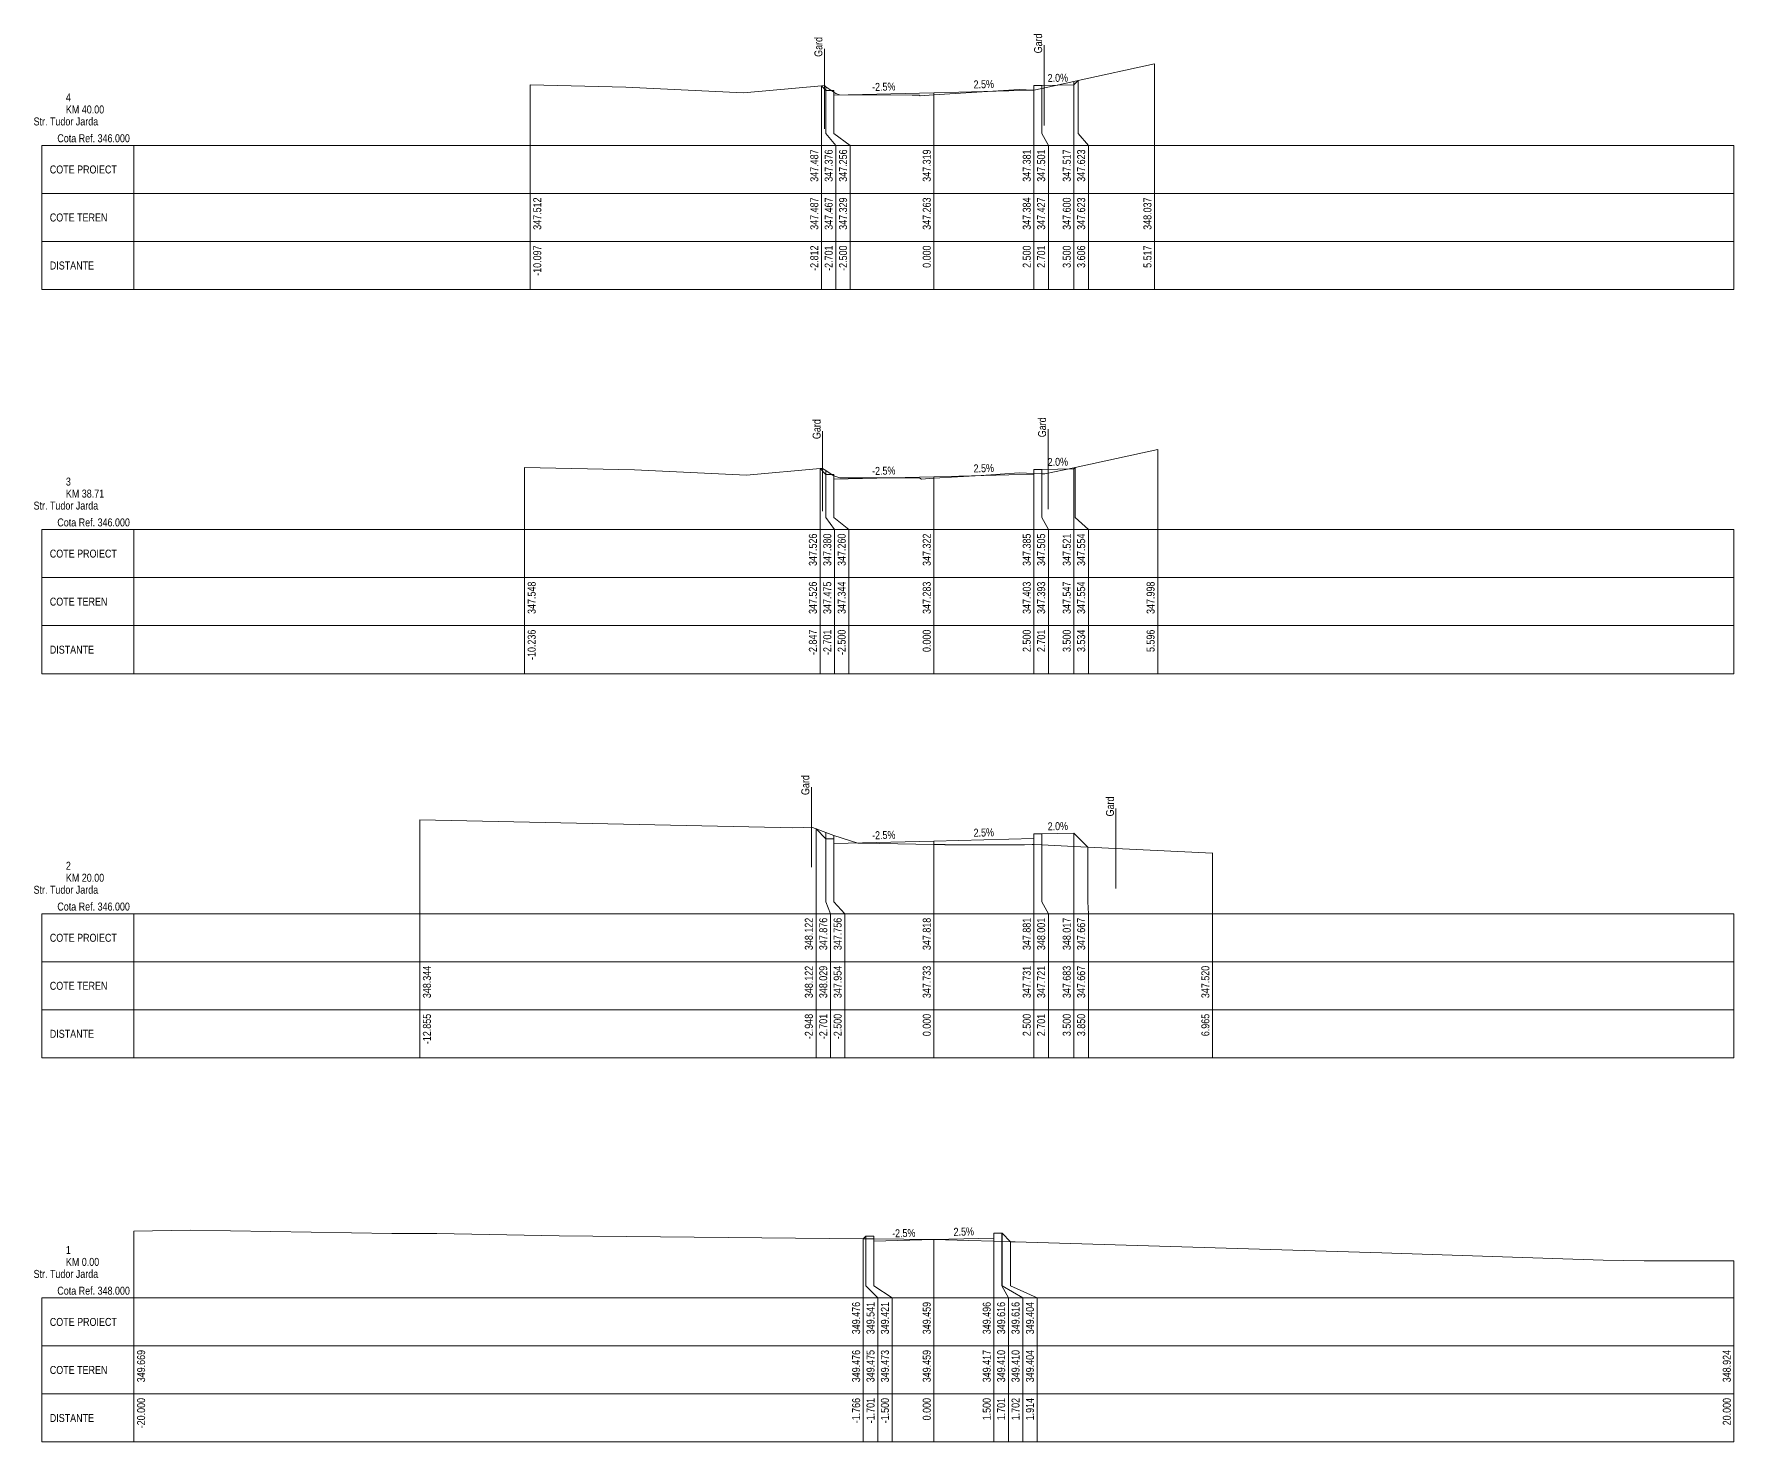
# Model space of a CAD drawing. Extents: x 1 to 634, y 0 to 594.
# Drawn here: x 0.5 to 43, y 1 to 36.18 of the extents above; entities that cross this region are included whole.
import ezdxf
from ezdxf.enums import TextEntityAlignment as Align

# ---------------------------------------------------------------- set-up
doc = ezdxf.new("R2010")
doc.units = 0
doc.header["$MEASUREMENT"] = 0
doc.layers.add('ARD-No Plot', color=1, linetype='Continuous', lineweight=0, plot=False)
for name, color, linetype, lineweight in [('DESIGN-TEXT', 7, 'Continuous', 0), ('EXISTING-TEXT', 7, 'Continuous', 0), ('LINES', 7, 'Continuous', 0), ('Text', 7, 'Continuous', 0), ('X-RL', 7, 'Continuous', 0), ('XPLOT-DESIGN', 5, 'Continuous', 0), ('XPLOT-EXISTING', 3, 'Continuous', 0), ('XPLOT-GRADE', 7, 'Continuous', 0), ('XPLOT-KM', 7, 'Continuous', 0), ('XPLOT-TITLE', 7, 'Continuous', 0)]:
    doc.layers.add(name, color=color, linetype=linetype, lineweight=lineweight)
doc.styles.add('$0$$0$Arial', font='arial.ttf', dxfattribs={"width": 0.8})

msp = doc.modelspace()

# ---------------------------------------------------------------- linework, layer by layer
at = {"layer": 'LINES'}
for p, q in [((20.261, 35.814), (20.261, 33.814)), ((25.754, 35.902), (25.754, 33.902)), ((28.517, 33.7), (28.517, 35.437)), ((28.517, 33.7), (28.517, 35.437)), ((12.903, 33.7), (12.903, 34.912)), ((12.903, 33.7), (12.903, 34.912)), ((20.188, 33.7), (20.188, 34.887)), ((20.188, 33.7), (20.188, 34.887)), ((20.188, 33.7), (20.188, 34.887)), ((20.299, 33.7), (20.299, 34.867)), ((20.299, 33.7), (20.299, 34.867)), ((20.299, 33.7), (20.299, 34.867)), ((25.701, 33.7), (25.701, 34.901)), ((25.701, 33.7), (25.701, 34.901)), ((25.701, 33.7), (25.701, 34.901)), ((26.5, 33.7), (26.5, 35)), ((26.5, 33.7), (26.5, 35)), ((26.5, 33.7), (26.5, 35)), ((26.606, 33.7), (26.606, 35.023)), ((26.606, 33.7), (26.606, 35.023)), ((26.606, 33.7), (26.606, 35.023)), ((20.5, 33.7), (20.5, 34.729)), ((20.5, 33.7), (20.5, 34.729)), ((20.5, 33.7), (20.5, 34.729)), ((23, 33.7), (23, 34.719)), ((23, 33.7), (23, 34.719)), ((23, 33.7), (23, 34.719)), ((25.5, 33.7), (25.5, 34.784)), ((25.5, 33.7), (25.5, 34.784)), ((25.5, 33.7), (25.5, 34.784)), ((12.903, 33.4), (12.903, 33.7)), ((12.903, 33.4), (12.903, 33.7)), ((20.188, 33.4), (20.188, 33.7)), ((20.188, 33.4), (20.188, 33.7)), ((20.188, 33.4), (20.188, 33.7)), ((20.548, 33.4), (20.299, 33.7)), ((20.548, 33.4), (20.299, 33.7)), ((20.548, 33.4), (20.299, 33.7)), ((20.908, 33.4), (20.5, 33.7)), ((20.908, 33.4), (20.5, 33.7)), ((20.908, 33.4), (20.5, 33.7)), ((23, 33.4), (23, 33.7)), ((23, 33.4), (23, 33.7)), ((23, 33.4), (23, 33.7)), ((25.5, 33.4), (25.5, 33.7)), ((25.5, 33.4), (25.5, 33.7)), ((25.5, 33.4), (25.5, 33.7)), ((25.86, 33.4), (25.701, 33.7)), ((25.86, 33.4), (25.701, 33.7)), ((25.86, 33.4), (25.701, 33.7)), ((26.5, 33.4), (26.5, 33.7)), ((26.5, 33.4), (26.5, 33.7)), ((26.5, 33.4), (26.5, 33.7)), ((26.86, 33.4), (26.606, 33.7)), ((26.86, 33.4), (26.606, 33.7)), ((26.86, 33.4), (26.606, 33.7)), ((28.517, 33.4), (28.517, 33.7)), ((28.517, 33.4), (28.517, 33.7)), ((0.698, 32.2), (0.698, 33.4)), ((0.698, 33.4), (3, 33.4)), ((3, 29.8), (3, 33.4)), ((3, 33.4), (43, 33.4)), ((12.903, 29.8), (12.903, 33.4)), ((12.903, 29.8), (12.903, 33.4)), ((20.188, 29.8), (20.188, 33.4)), ((20.188, 29.8), (20.188, 33.4)), ((20.188, 29.8), (20.188, 33.4)), ((20.548, 29.8), (20.548, 33.4)), ((20.548, 29.8), (20.548, 33.4)), ((20.548, 29.8), (20.548, 33.4)), ((20.908, 29.8), (20.908, 33.4)), ((20.908, 29.8), (20.908, 33.4)), ((20.908, 29.8), (20.908, 33.4)), ((23, 29.8), (23, 33.4)), ((23, 29.8), (23, 33.4)), ((23, 29.8), (23, 33.4)), ((25.5, 29.8), (25.5, 33.4)), ((25.5, 29.8), (25.5, 33.4)), ((25.5, 29.8), (25.5, 33.4)), ((25.86, 29.8), (25.86, 33.4)), ((25.86, 29.8), (25.86, 33.4)), ((25.86, 29.8), (25.86, 33.4)), ((26.5, 29.8), (26.5, 33.4)), ((26.5, 29.8), (26.5, 33.4)), ((26.5, 29.8), (26.5, 33.4)), ((26.86, 29.8), (26.86, 33.4)), ((26.86, 29.8), (26.86, 33.4)), ((26.86, 29.8), (26.86, 33.4)), ((28.517, 29.8), (28.517, 33.4)), ((28.517, 29.8), (28.517, 33.4)), ((43, 29.8), (43, 33.4)), ((0.698, 31), (0.698, 32.2)), ((0.698, 32.2), (3, 32.2)), ((3, 32.2), (0.698, 32.2)), ((3, 32.2), (43, 32.2)), ((0.698, 29.8), (0.698, 31)), ((0.698, 31), (3, 31)), ((3, 31), (0.698, 31)), ((3, 31), (43, 31)), ((3, 29.8), (0.698, 29.8)), ((3, 29.8), (43, 29.8)), ((20.217, 26.262), (20.217, 24.262)), ((25.852, 26.308), (25.852, 24.308)), ((28.596, 24.1), (28.596, 25.798)), ((28.596, 24.1), (28.596, 25.798)), ((12.764, 24.1), (12.764, 25.348)), ((12.764, 24.1), (12.764, 25.348)), ((20.153, 24.1), (20.153, 25.326)), ((20.153, 24.1), (20.153, 25.326)), ((20.153, 24.1), (20.153, 25.326)), ((20.299, 24.1), (20.299, 25.275)), ((20.299, 24.1), (20.299, 25.275)), ((20.299, 24.1), (20.299, 25.275)), ((20.5, 24.1), (20.5, 25.144)), ((20.5, 24.1), (20.5, 25.144)), ((20.5, 24.1), (20.5, 25.144)), ((23, 24.1), (23, 25.122)), ((23, 24.1), (23, 25.122)), ((23, 24.1), (23, 25.122)), ((25.5, 24.1), (25.5, 25.203)), ((25.5, 24.1), (25.5, 25.203)), ((25.5, 24.1), (25.5, 25.203)), ((25.701, 24.1), (25.701, 25.305)), ((25.701, 24.1), (25.701, 25.305)), ((25.701, 24.1), (25.701, 25.305)), ((26.5, 24.1), (26.5, 25.347)), ((26.5, 24.1), (26.5, 25.347)), ((26.5, 24.1), (26.5, 25.347)), ((26.534, 24.1), (26.534, 25.354)), ((26.534, 24.1), (26.534, 25.354)), ((26.534, 24.1), (26.534, 25.354)), ((0.698, 22.6), (0.698, 23.8)), ((0.698, 23.8), (3, 23.8)), ((3, 20.2), (3, 23.8)), ((3, 23.8), (43, 23.8)), ((12.764, 23.8), (12.764, 24.1)), ((12.764, 23.8), (12.764, 24.1)), ((12.764, 20.2), (12.764, 23.8)), ((12.764, 20.2), (12.764, 23.8)), ((20.153, 23.8), (20.153, 24.1)), ((20.153, 23.8), (20.153, 24.1)), ((20.153, 23.8), (20.153, 24.1)), ((20.153, 20.2), (20.153, 23.8)), ((20.153, 20.2), (20.153, 23.8)), ((20.153, 20.2), (20.153, 23.8)), ((20.513, 23.8), (20.299, 24.1)), ((20.513, 23.8), (20.299, 24.1)), ((20.513, 23.8), (20.299, 24.1)), ((20.873, 23.8), (20.5, 24.1)), ((20.873, 23.8), (20.5, 24.1)), ((20.873, 23.8), (20.5, 24.1)), ((20.513, 20.2), (20.513, 23.8)), ((20.513, 20.2), (20.513, 23.8)), ((20.513, 20.2), (20.513, 23.8)), ((20.873, 20.2), (20.873, 23.8)), ((20.873, 20.2), (20.873, 23.8)), ((20.873, 20.2), (20.873, 23.8)), ((23, 23.8), (23, 24.1)), ((23, 23.8), (23, 24.1)), ((23, 23.8), (23, 24.1)), ((23, 20.2), (23, 23.8)), ((23, 20.2), (23, 23.8)), ((23, 20.2), (23, 23.8)), ((25.5, 23.8), (25.5, 24.1)), ((25.5, 23.8), (25.5, 24.1)), ((25.5, 23.8), (25.5, 24.1)), ((25.5, 20.2), (25.5, 23.8)), ((25.5, 20.2), (25.5, 23.8)), ((25.5, 20.2), (25.5, 23.8)), ((25.86, 23.8), (25.701, 24.1)), ((25.86, 23.8), (25.701, 24.1)), ((25.86, 23.8), (25.701, 24.1)), ((25.86, 20.2), (25.86, 23.8)), ((25.86, 20.2), (25.86, 23.8)), ((25.86, 20.2), (25.86, 23.8)), ((26.5, 23.8), (26.5, 24.1)), ((26.5, 23.8), (26.5, 24.1)), ((26.5, 23.8), (26.5, 24.1)), ((26.5, 20.2), (26.5, 23.8)), ((26.5, 20.2), (26.5, 23.8)), ((26.5, 20.2), (26.5, 23.8)), ((26.86, 23.8), (26.534, 24.1)), ((26.86, 23.8), (26.534, 24.1)), ((26.86, 23.8), (26.534, 24.1)), ((26.86, 20.2), (26.86, 23.8)), ((26.86, 20.2), (26.86, 23.8)), ((26.86, 20.2), (26.86, 23.8)), ((28.596, 23.8), (28.596, 24.1)), ((28.596, 23.8), (28.596, 24.1)), ((28.596, 20.2), (28.596, 23.8)), ((28.596, 20.2), (28.596, 23.8)), ((43, 20.2), (43, 23.8)), ((0.698, 21.4), (0.698, 22.6)), ((0.698, 22.6), (3, 22.6)), ((3, 22.6), (0.698, 22.6)), ((3, 22.6), (43, 22.6)), ((0.698, 20.2), (0.698, 21.4)), ((0.698, 21.4), (3, 21.4)), ((3, 21.4), (0.698, 21.4)), ((3, 21.4), (43, 21.4)), ((3, 20.2), (0.698, 20.2)), ((3, 20.2), (43, 20.2)), ((19.935, 17.367), (19.935, 15.367)), ((27.55, 16.833), (27.55, 14.833)), ((10.145, 14.5), (10.145, 16.544)), ((10.145, 14.5), (10.145, 16.544)), ((20.052, 14.5), (20.052, 16.322)), ((20.052, 14.5), (20.052, 16.322)), ((20.052, 14.5), (20.052, 16.322)), ((20.299, 14.5), (20.299, 16.229)), ((20.299, 14.5), (20.299, 16.229)), ((20.299, 14.5), (20.299, 16.229)), ((20.5, 14.5), (20.5, 16.154)), ((20.5, 14.5), (20.5, 16.154)), ((20.5, 14.5), (20.5, 16.154)), ((25.701, 14.5), (25.701, 16.201)), ((25.701, 14.5), (25.701, 16.201)), ((25.701, 14.5), (25.701, 16.201)), ((26.5, 14.5), (26.5, 16.217)), ((26.5, 14.5), (26.5, 16.217)), ((26.5, 14.5), (26.5, 16.217)), ((23, 14.5), (23, 16.018)), ((23, 14.5), (23, 16.018)), ((23, 14.5), (23, 16.018)), ((25.5, 14.5), (25.5, 16.081)), ((25.5, 14.5), (25.5, 16.081)), ((25.5, 14.5), (25.5, 16.081)), ((26.85, 14.5), (26.85, 15.867)), ((26.85, 14.5), (26.85, 15.867)), ((26.85, 14.5), (26.85, 15.867)), ((29.965, 14.5), (29.965, 15.72)), ((29.965, 14.5), (29.965, 15.72)), ((10.145, 14.2), (10.145, 14.5)), ((10.145, 14.2), (10.145, 14.5)), ((20.052, 14.2), (20.052, 14.5)), ((20.052, 14.2), (20.052, 14.5)), ((20.052, 14.2), (20.052, 14.5)), ((20.412, 14.2), (20.299, 14.5)), ((20.412, 14.2), (20.299, 14.5)), ((20.412, 14.2), (20.299, 14.5)), ((20.772, 14.2), (20.5, 14.5)), ((20.772, 14.2), (20.5, 14.5)), ((20.772, 14.2), (20.5, 14.5)), ((23, 14.2), (23, 14.5)), ((23, 14.2), (23, 14.5)), ((23, 14.2), (23, 14.5)), ((25.5, 14.2), (25.5, 14.5)), ((25.5, 14.2), (25.5, 14.5)), ((25.5, 14.2), (25.5, 14.5)), ((25.86, 14.2), (25.701, 14.5)), ((25.86, 14.2), (25.701, 14.5)), ((25.86, 14.2), (25.701, 14.5)), ((26.5, 14.2), (26.5, 14.5)), ((26.5, 14.2), (26.5, 14.5)), ((26.5, 14.2), (26.5, 14.5)), ((26.86, 14.2), (26.85, 14.5)), ((26.86, 14.2), (26.85, 14.5)), ((26.86, 14.2), (26.85, 14.5)), ((29.965, 14.2), (29.965, 14.5)), ((29.965, 14.2), (29.965, 14.5)), ((0.698, 13), (0.698, 14.2)), ((0.698, 14.2), (3, 14.2)), ((3, 10.6), (3, 14.2)), ((3, 14.2), (43, 14.2)), ((10.145, 10.6), (10.145, 14.2)), ((10.145, 10.6), (10.145, 14.2)), ((20.052, 10.6), (20.052, 14.2)), ((20.052, 10.6), (20.052, 14.2)), ((20.052, 10.6), (20.052, 14.2)), ((20.412, 10.6), (20.412, 14.2)), ((20.412, 10.6), (20.412, 14.2)), ((20.412, 10.6), (20.412, 14.2)), ((20.772, 10.6), (20.772, 14.2)), ((20.772, 10.6), (20.772, 14.2)), ((20.772, 10.6), (20.772, 14.2)), ((23, 10.6), (23, 14.2)), ((23, 10.6), (23, 14.2)), ((23, 10.6), (23, 14.2)), ((25.5, 10.6), (25.5, 14.2)), ((25.5, 10.6), (25.5, 14.2)), ((25.5, 10.6), (25.5, 14.2)), ((25.86, 10.6), (25.86, 14.2)), ((25.86, 10.6), (25.86, 14.2)), ((25.86, 10.6), (25.86, 14.2)), ((26.5, 10.6), (26.5, 14.2)), ((26.5, 10.6), (26.5, 14.2)), ((26.5, 10.6), (26.5, 14.2)), ((26.86, 10.6), (26.86, 14.2)), ((26.86, 10.6), (26.86, 14.2)), ((26.86, 10.6), (26.86, 14.2)), ((29.965, 10.6), (29.965, 14.2)), ((29.965, 10.6), (29.965, 14.2)), ((43, 10.6), (43, 14.2)), ((0.698, 11.8), (0.698, 13)), ((0.698, 13), (3, 13)), ((3, 13), (0.698, 13)), ((3, 13), (43, 13)), ((0.698, 10.6), (0.698, 11.8)), ((0.698, 11.8), (3, 11.8)), ((3, 11.8), (0.698, 11.8)), ((3, 11.8), (43, 11.8)), ((3, 10.6), (0.698, 10.6)), ((3, 10.6), (43, 10.6)), ((3, 4.9), (3, 6.269)), ((3, 4.9), (3, 6.269)), ((21.234, 4.9), (21.234, 6.076)), ((21.234, 4.9), (21.234, 6.076)), ((21.234, 4.9), (21.234, 6.076)), ((21.299, 4.9), (21.299, 6.141)), ((21.299, 4.9), (21.299, 6.141)), ((21.299, 4.9), (21.299, 6.141)), ((21.5, 4.9), (21.5, 6.073)), ((21.5, 4.9), (21.5, 6.073)), ((21.5, 4.9), (21.5, 6.073)), ((23, 4.9), (23, 6.059)), ((23, 4.9), (23, 6.059)), ((23, 4.9), (23, 6.059)), ((24.5, 4.9), (24.5, 6.096)), ((24.5, 4.9), (24.5, 6.096)), ((24.5, 4.9), (24.5, 6.096)), ((24.701, 4.9), (24.701, 6.216)), ((24.701, 4.9), (24.701, 6.216)), ((24.701, 4.9), (24.701, 6.216)), ((24.702, 4.9), (24.702, 6.216)), ((24.702, 4.9), (24.702, 6.216)), ((24.702, 4.9), (24.702, 6.216)), ((24.914, 4.9), (24.914, 6.004)), ((24.914, 4.9), (24.914, 6.004)), ((24.914, 4.9), (24.914, 6.004)), ((43, 4.9), (43, 5.524)), ((43, 4.9), (43, 5.524)), ((3, 4.6), (3, 4.9)), ((3, 4.6), (3, 4.9)), ((21.234, 4.6), (21.234, 4.9)), ((21.234, 4.6), (21.234, 4.9)), ((21.234, 4.6), (21.234, 4.9)), ((21.594, 4.6), (21.299, 4.9)), ((21.594, 4.6), (21.299, 4.9)), ((21.594, 4.6), (21.299, 4.9)), ((21.954, 4.6), (21.5, 4.9)), ((21.954, 4.6), (21.5, 4.9)), ((21.954, 4.6), (21.5, 4.9)), ((23, 4.6), (23, 4.9)), ((23, 4.6), (23, 4.9)), ((23, 4.6), (23, 4.9)), ((24.5, 4.6), (24.5, 4.9)), ((24.5, 4.6), (24.5, 4.9)), ((24.5, 4.6), (24.5, 4.9)), ((24.86, 4.6), (24.701, 4.9)), ((24.86, 4.6), (24.701, 4.9)), ((24.86, 4.6), (24.701, 4.9)), ((25.22, 4.6), (24.702, 4.9)), ((25.22, 4.6), (24.702, 4.9)), ((25.22, 4.6), (24.702, 4.9)), ((25.58, 4.6), (24.914, 4.9)), ((25.58, 4.6), (24.914, 4.9)), ((25.58, 4.6), (24.914, 4.9)), ((43, 4.6), (43, 4.9)), ((43, 4.6), (43, 4.9)), ((0.698, 3.4), (0.698, 4.6)), ((0.698, 4.6), (3, 4.6)), ((3, 1), (3, 4.6)), ((3, 1), (3, 4.6)), ((3, 1), (3, 4.6)), ((3, 4.6), (43, 4.6)), ((21.234, 1), (21.234, 4.6)), ((21.234, 1), (21.234, 4.6)), ((21.234, 1), (21.234, 4.6)), ((21.594, 1), (21.594, 4.6)), ((21.594, 1), (21.594, 4.6)), ((21.594, 1), (21.594, 4.6)), ((21.954, 1), (21.954, 4.6)), ((21.954, 1), (21.954, 4.6)), ((21.954, 1), (21.954, 4.6)), ((23, 1), (23, 4.6)), ((23, 1), (23, 4.6)), ((23, 1), (23, 4.6)), ((24.5, 1), (24.5, 4.6)), ((24.5, 1), (24.5, 4.6)), ((24.5, 1), (24.5, 4.6)), ((24.86, 1), (24.86, 4.6)), ((24.86, 1), (24.86, 4.6)), ((24.86, 1), (24.86, 4.6)), ((25.22, 1), (25.22, 4.6)), ((25.22, 1), (25.22, 4.6)), ((25.22, 1), (25.22, 4.6)), ((25.58, 1), (25.58, 4.6)), ((25.58, 1), (25.58, 4.6)), ((25.58, 1), (25.58, 4.6)), ((43, 1), (43, 4.6)), ((43, 1), (43, 4.6)), ((43, 1), (43, 4.6)), ((0.698, 2.2), (0.698, 3.4)), ((0.698, 3.4), (3, 3.4)), ((3, 3.4), (0.698, 3.4)), ((3, 3.4), (43, 3.4)), ((0.698, 1), (0.698, 2.2)), ((0.698, 2.2), (3, 2.2)), ((3, 2.2), (0.698, 2.2)), ((3, 2.2), (43, 2.2)), ((3, 1), (0.698, 1)), ((3, 1), (43, 1))]:
    msp.add_line(p, q, dxfattribs=at)
at = {"layer": 'XPLOT-DESIGN'}
for p, q in [((20.188, 34.887), (20.299, 34.776)), ((25.5, 34.781), (25.501, 34.901)), ((25.501, 34.901), (25.701, 34.901)), ((25.701, 34.901), (26.5, 34.917)), ((26.5, 34.917), (26.606, 35.023)), ((20.299, 34.776), (20.499, 34.776)), ((20.499, 34.776), (20.5, 34.656)), ((20.5, 34.656), (23, 34.719)), ((23, 34.719), (25.5, 34.781)), ((20.153, 25.326), (20.299, 25.18)), ((20.299, 25.18), (20.499, 25.18)), ((20.499, 25.18), (20.5, 25.06)), ((20.5, 25.06), (23, 25.122)), ((23, 25.122), (25.5, 25.185)), ((25.5, 25.185), (25.501, 25.305)), ((25.501, 25.305), (25.701, 25.305)), ((25.701, 25.305), (26.5, 25.321)), ((26.5, 25.321), (26.534, 25.354)), ((20.052, 16.322), (20.299, 16.076)), ((25.5, 16.081), (25.501, 16.201)), ((25.501, 16.201), (25.701, 16.201)), ((25.701, 16.201), (26.5, 16.217)), ((26.5, 16.217), (26.85, 15.867)), ((20.299, 16.076), (20.499, 16.076)), ((20.499, 16.076), (20.5, 15.956)), ((20.5, 15.956), (23, 16.018)), ((23, 16.018), (25.5, 16.081)), ((21.234, 6.076), (21.299, 6.141)), ((21.299, 6.141), (21.499, 6.141)), ((21.499, 6.141), (21.5, 6.021)), ((21.5, 6.021), (23, 6.059)), ((23, 6.059), (24.5, 6.096)), ((24.5, 6.096), (24.501, 6.216)), ((24.501, 6.216), (24.701, 6.216)), ((24.701, 6.216), (24.702, 6.216)), ((24.702, 6.216), (24.914, 6.004))]:
    msp.add_line(p, q, dxfattribs=at)
at = {"layer": 'XPLOT-EXISTING'}
for p, q in [((26.606, 35.023), (28.517, 35.437)), ((12.903, 34.912), (15.298, 34.858)), ((15.298, 34.858), (18.238, 34.715)), ((18.238, 34.715), (20.188, 34.887)), ((20.188, 34.887), (20.261, 34.894)), ((20.261, 34.894), (20.299, 34.867)), ((20.299, 34.867), (20.5, 34.729)), ((25.701, 34.827), (26.5, 35)), ((26.5, 35), (26.606, 35.023)), ((20.5, 34.729), (20.544, 34.699)), ((20.544, 34.699), (20.643, 34.667)), ((20.643, 34.667), (22.454, 34.659)), ((22.454, 34.659), (22.633, 34.656)), ((22.633, 34.656), (22.657, 34.642)), ((22.657, 34.642), (23, 34.663)), ((23, 34.663), (24.603, 34.762)), ((23, 34.663), (23, 34.663)), ((24.603, 34.762), (25.133, 34.798)), ((25.133, 34.798), (25.486, 34.781)), ((25.486, 34.781), (25.5, 34.784)), ((25.5, 34.784), (25.701, 34.827)), ((26.534, 25.354), (28.596, 25.798)), ((12.764, 25.348), (15.518, 25.291)), ((15.518, 25.291), (18.314, 25.16)), ((18.314, 25.16), (20.153, 25.326)), ((20.153, 25.326), (20.217, 25.331)), ((20.217, 25.331), (20.299, 25.275)), ((20.299, 25.275), (20.482, 25.149)), ((20.482, 25.149), (20.5, 25.144)), ((20.5, 25.144), (20.647, 25.097)), ((20.647, 25.097), (22.348, 25.091)), ((22.348, 25.091), (22.648, 25.086)), ((22.648, 25.086), (22.688, 25.063)), ((22.688, 25.063), (23, 25.083)), ((23, 25.083), (24.184, 25.156)), ((23, 25.083), (23, 25.083)), ((24.184, 25.156), (25.127, 25.221)), ((25.127, 25.221), (25.5, 25.203)), ((25.5, 25.203), (25.701, 25.193)), ((25.701, 25.193), (25.77, 25.19)), ((25.77, 25.19), (26.5, 25.347)), ((26.5, 25.347), (26.534, 25.354)), ((10.145, 16.544), (19.157, 16.357)), ((19.157, 16.357), (19.456, 16.351)), ((19.456, 16.351), (19.739, 16.357)), ((19.739, 16.357), (19.935, 16.367)), ((19.935, 16.367), (20.052, 16.322)), ((20.052, 16.322), (20.299, 16.229)), ((20.299, 16.229), (20.5, 16.154)), ((20.5, 16.154), (20.5, 16.154)), ((20.5, 16.154), (21.101, 15.961)), ((21.101, 15.961), (21.2, 15.961)), ((21.2, 15.961), (23, 15.933)), ((23, 15.933), (23, 15.933)), ((23, 15.933), (23.27, 15.929)), ((23.27, 15.929), (23.278, 15.924)), ((23.278, 15.924), (25.267, 15.92)), ((25.267, 15.92), (25.455, 15.933)), ((25.455, 15.933), (25.5, 15.931)), ((25.5, 15.931), (25.701, 15.921)), ((25.701, 15.921), (26.5, 15.883)), ((26.5, 15.883), (26.85, 15.867)), ((26.85, 15.867), (29.96, 15.718)), ((29.96, 15.718), (29.965, 15.72)), ((3, 6.269), (4.408, 6.29)), ((3, 6.269), (3, 6.269)), ((4.408, 6.29), (9.447, 6.213)), ((9.447, 6.213), (10.573, 6.207)), ((10.573, 6.207), (13.631, 6.151)), ((13.631, 6.151), (21.234, 6.076)), ((21.234, 6.076), (21.299, 6.075)), ((21.299, 6.075), (21.5, 6.073)), ((21.5, 6.073), (23, 6.059)), ((23, 6.059), (23, 6.059)), ((23, 6.059), (23, 6.059)), ((23, 6.059), (23.87, 6.035)), ((23.87, 6.035), (24.5, 6.017)), ((24.5, 6.017), (24.701, 6.01)), ((24.701, 6.01), (24.702, 6.01)), ((24.702, 6.01), (24.914, 6.004)), ((24.914, 6.004), (25.029, 6.001)), ((25.029, 6.001), (34.193, 5.723)), ((34.193, 5.723), (39.726, 5.542)), ((39.726, 5.542), (40.228, 5.535)), ((40.228, 5.535), (40.755, 5.531)), ((40.755, 5.531), (43, 5.524)), ((43, 5.524), (43, 5.524))]:
    msp.add_line(p, q, dxfattribs=at)

# ---------------------------------------------------------------- texts
at = {"layer": 'ARD-No Plot', "style": '$0$$0$Arial', "width": 0.8}
for p in [(1.3, 33.9), (1.3, 24.3), (1.3, 14.7), (1.3, 5.1)]:
    msp.add_text('Str. Tudor Jarda', height=0.2, dxfattribs=at).set_placement(p, align=Align.CENTER)
at = {"layer": 'DESIGN-TEXT', "style": '$0$$0$Arial', "width": 0.8}
for s, p in [('347.487', (20.108, 33.3)), ('347.376', (20.468, 33.3)), ('347.256', (20.828, 33.3)), ('347.319', (22.92, 33.3)), ('347.381', (25.42, 33.3)), ('347.501', (25.78, 33.3)), ('347.517', (26.42, 33.3)), ('347.623', (26.78, 33.3)), ('347.526', (20.073, 23.7)), ('347.380', (20.433, 23.7)), ('347.260', (20.793, 23.7)), ('347.322', (22.92, 23.7)), ('347.385', (25.42, 23.7)), ('347.505', (25.78, 23.7)), ('347.521', (26.42, 23.7)), ('347.554', (26.78, 23.7)), ('348.122', (19.972, 14.1)), ('347.876', (20.332, 14.1)), ('347.756', (20.692, 14.1)), ('347.818', (22.92, 14.1)), ('347.881', (25.42, 14.1)), ('348.001', (25.78, 14.1)), ('348.017', (26.42, 14.1)), ('347.667', (26.78, 14.1)), ('349.476', (21.154, 4.5)), ('349.541', (21.514, 4.5)), ('349.421', (21.874, 4.5)), ('349.459', (22.92, 4.5)), ('349.496', (24.42, 4.5)), ('349.616', (24.78, 4.5)), ('349.616', (25.14, 4.5)), ('349.404', (25.5, 4.5))]:
    msp.add_text(s, height=0.2, rotation=90, dxfattribs=at).set_placement(p, align=Align.RIGHT)
at = {"layer": 'EXISTING-TEXT', "style": '$0$$0$Arial', "width": 0.8}
for s, p in [('347.512', (13.183, 32.1)), ('347.487', (20.108, 32.1)), ('347.467', (20.468, 32.1)), ('347.329', (20.828, 32.1)), ('347.263', (22.92, 32.1)), ('347.263', (22.92, 32.1)), ('347.384', (25.42, 32.1)), ('347.427', (25.78, 32.1)), ('347.600', (26.42, 32.1)), ('347.623', (26.78, 32.1)), ('348.037', (28.437, 32.1)), ('347.548', (13.044, 22.5)), ('347.526', (20.073, 22.5)), ('347.475', (20.433, 22.5)), ('347.344', (20.793, 22.5)), ('347.283', (22.92, 22.5)), ('347.283', (22.92, 22.5)), ('347.403', (25.42, 22.5)), ('347.393', (25.78, 22.5)), ('347.547', (26.42, 22.5)), ('347.554', (26.78, 22.5)), ('347.998', (28.516, 22.5)), ('348.344', (10.425, 12.9)), ('348.122', (19.972, 12.9)), ('348.029', (20.332, 12.9)), ('347.954', (20.692, 12.9)), ('347.954', (20.692, 12.9)), ('347.733', (22.92, 12.9)), ('347.733', (22.92, 12.9)), ('347.731', (25.42, 12.9)), ('347.721', (25.78, 12.9)), ('347.683', (26.42, 12.9)), ('347.667', (26.78, 12.9)), ('347.520', (29.885, 12.9)), ('349.669', (3.28, 3.3)), ('349.669', (3.28, 3.3)), ('349.476', (21.154, 3.3)), ('349.475', (21.514, 3.3)), ('349.473', (21.874, 3.3)), ('349.459', (22.92, 3.3)), ('349.459', (22.92, 3.3)), ('349.459', (22.92, 3.3)), ('349.417', (24.42, 3.3)), ('349.410', (24.78, 3.3)), ('349.410', (25.14, 3.3)), ('349.404', (25.5, 3.3)), ('348.924', (42.92, 3.3)), ('348.924', (42.92, 3.3))]:
    msp.add_text(s, height=0.2, rotation=90, dxfattribs=at).set_placement(p, align=Align.RIGHT)
at = {"layer": 'Text', "style": '$0$$0$Arial', "width": 0.8}
for p in [(25.704, 35.702), (20.211, 35.614), (20.167, 26.062), (25.802, 26.108), (19.885, 17.167), (27.5, 16.633)]:
    msp.add_text('Gard', height=0.2, rotation=90, dxfattribs=at).set_placement(p)
for s, p in [('-10.097', (13.183, 30.9)), ('-10.097', (13.183, 30.9)), ('-2.812', (20.108, 30.9)), ('-2.812', (20.108, 30.9)), ('-2.812', (20.108, 30.9)), ('-2.701', (20.468, 30.9)), ('-2.701', (20.468, 30.9)), ('-2.701', (20.468, 30.9)), ('-2.500', (20.828, 30.9)), ('-2.500', (20.828, 30.9)), ('-2.500', (20.828, 30.9)), ('0.000', (22.92, 30.9)), ('0.000', (22.92, 30.9)), ('0.000', (22.92, 30.9)), ('2.500', (25.42, 30.9)), ('2.500', (25.42, 30.9)), ('2.500', (25.42, 30.9)), ('2.701', (25.78, 30.9)), ('2.701', (25.78, 30.9)), ('2.701', (25.78, 30.9)), ('3.500', (26.42, 30.9)), ('3.500', (26.42, 30.9)), ('3.500', (26.42, 30.9)), ('3.606', (26.78, 30.9)), ('3.606', (26.78, 30.9)), ('3.606', (26.78, 30.9)), ('5.517', (28.437, 30.9)), ('5.517', (28.437, 30.9)), ('-10.236', (13.044, 21.3)), ('-10.236', (13.044, 21.3)), ('-2.847', (20.073, 21.3)), ('-2.847', (20.073, 21.3)), ('-2.847', (20.073, 21.3)), ('-2.701', (20.433, 21.3)), ('-2.701', (20.433, 21.3)), ('-2.701', (20.433, 21.3)), ('-2.500', (20.793, 21.3)), ('-2.500', (20.793, 21.3)), ('-2.500', (20.793, 21.3)), ('0.000', (22.92, 21.3)), ('0.000', (22.92, 21.3)), ('0.000', (22.92, 21.3)), ('2.500', (25.42, 21.3)), ('2.500', (25.42, 21.3)), ('2.500', (25.42, 21.3)), ('2.701', (25.78, 21.3)), ('2.701', (25.78, 21.3)), ('2.701', (25.78, 21.3)), ('3.500', (26.42, 21.3)), ('3.500', (26.42, 21.3)), ('3.500', (26.42, 21.3)), ('3.534', (26.78, 21.3)), ('3.534', (26.78, 21.3)), ('3.534', (26.78, 21.3)), ('5.596', (28.516, 21.3)), ('5.596', (28.516, 21.3)), ('-12.855', (10.425, 11.7)), ('-12.855', (10.425, 11.7)), ('-2.948', (19.972, 11.7)), ('-2.948', (19.972, 11.7)), ('-2.948', (19.972, 11.7)), ('-2.701', (20.332, 11.7)), ('-2.701', (20.332, 11.7)), ('-2.701', (20.332, 11.7)), ('-2.500', (20.692, 11.7)), ('-2.500', (20.692, 11.7)), ('-2.500', (20.692, 11.7)), ('0.000', (22.92, 11.7)), ('0.000', (22.92, 11.7)), ('0.000', (22.92, 11.7)), ('2.500', (25.42, 11.7)), ('2.500', (25.42, 11.7)), ('2.500', (25.42, 11.7)), ('2.701', (25.78, 11.7)), ('2.701', (25.78, 11.7)), ('2.701', (25.78, 11.7)), ('3.500', (26.42, 11.7)), ('3.500', (26.42, 11.7)), ('3.500', (26.42, 11.7)), ('3.850', (26.78, 11.7)), ('3.850', (26.78, 11.7)), ('3.850', (26.78, 11.7)), ('6.965', (29.885, 11.7)), ('6.965', (29.885, 11.7)), ('-20.000', (3.28, 2.1)), ('-20.000', (3.28, 2.1)), ('-1.766', (21.154, 2.1)), ('-1.766', (21.154, 2.1)), ('-1.766', (21.154, 2.1)), ('-1.701', (21.514, 2.1)), ('-1.701', (21.514, 2.1)), ('-1.701', (21.514, 2.1)), ('-1.500', (21.874, 2.1)), ('-1.500', (21.874, 2.1)), ('-1.500', (21.874, 2.1)), ('0.000', (22.92, 2.1)), ('0.000', (22.92, 2.1)), ('0.000', (22.92, 2.1)), ('1.500', (24.42, 2.1)), ('1.500', (24.42, 2.1)), ('1.500', (24.42, 2.1)), ('1.701', (24.78, 2.1)), ('1.701', (24.78, 2.1)), ('1.701', (24.78, 2.1)), ('1.702', (25.14, 2.1)), ('1.702', (25.14, 2.1)), ('1.702', (25.14, 2.1)), ('1.914', (25.5, 2.1)), ('1.914', (25.5, 2.1)), ('1.914', (25.5, 2.1)), ('20.000', (42.92, 2.1)), ('20.000', (42.92, 2.1))]:
    msp.add_text(s, height=0.2, rotation=90, dxfattribs=at).set_placement(p, align=Align.RIGHT)
at = {"layer": 'X-RL', "style": '$0$$0$Arial', "width": 0.8}
for s, p in [('Cota Ref. 346.000', (2.9, 33.48)), ('Cota Ref. 346.000', (2.9, 23.88)), ('Cota Ref. 346.000', (2.9, 14.28)), ('Cota Ref. 348.000', (2.9, 4.68))]:
    msp.add_text(s, height=0.2, dxfattribs=at).set_placement(p, align=Align.RIGHT)
at = {"layer": 'XPLOT-GRADE', "style": '$0$$0$Arial', "width": 0.8}
for s, rotation, p in [('-2.5%', 1.4321, (21.748, 34.767)), ('2.5%', 1.4321, (24.248, 34.83)), ('2.0%', 1.1458, (26.099, 34.989)), ('2.0%', 1.1458, (26.099, 25.393)), ('-2.5%', 1.4321, (21.748, 25.171)), ('2.5%', 1.4321, (24.248, 25.234)), ('-2.5%', 1.4321, (21.748, 16.067)), ('2.5%', 1.4321, (24.248, 16.13)), ('2.0%', 1.1458, (26.099, 16.289)), ('-2.5%', 1.4321, (22.248, 6.12)), ('2.5%', 1.4321, (23.748, 6.157))]:
    msp.add_text(s, height=0.2, rotation=rotation, dxfattribs=at).set_placement(p, align=Align.CENTER)
at = {"layer": 'XPLOT-KM', "style": '$0$$0$Arial', "width": 0.8}
for s, p in [('4', (1.3, 34.5)), ('KM 40.00', (1.3, 34.2)), ('3', (1.3, 24.9)), ('KM 38.71', (1.3, 24.6)), ('2', (1.3, 15.3)), ('KM 20.00', (1.3, 15)), ('1', (1.3, 5.7)), ('KM 0.00', (1.3, 5.4))]:
    msp.add_text(s, height=0.2, dxfattribs=at).set_placement(p)
at = {"layer": 'XPLOT-TITLE', "style": '$0$$0$Arial', "width": 0.8}
for s, p in [('COTE PROIECT', (0.898, 32.7)), ('COTE TEREN', (0.898, 31.5)), ('DISTANTE', (0.898, 30.3)), ('COTE PROIECT', (0.898, 23.1)), ('COTE TEREN', (0.898, 21.9)), ('DISTANTE', (0.898, 20.7)), ('COTE PROIECT', (0.898, 13.5)), ('COTE TEREN', (0.898, 12.3)), ('DISTANTE', (0.898, 11.1)), ('COTE PROIECT', (0.898, 3.9)), ('COTE TEREN', (0.898, 2.7)), ('DISTANTE', (0.898, 1.5))]:
    msp.add_text(s, height=0.2, dxfattribs=at).set_placement(p)

doc.saveas('drawing.dxf')
